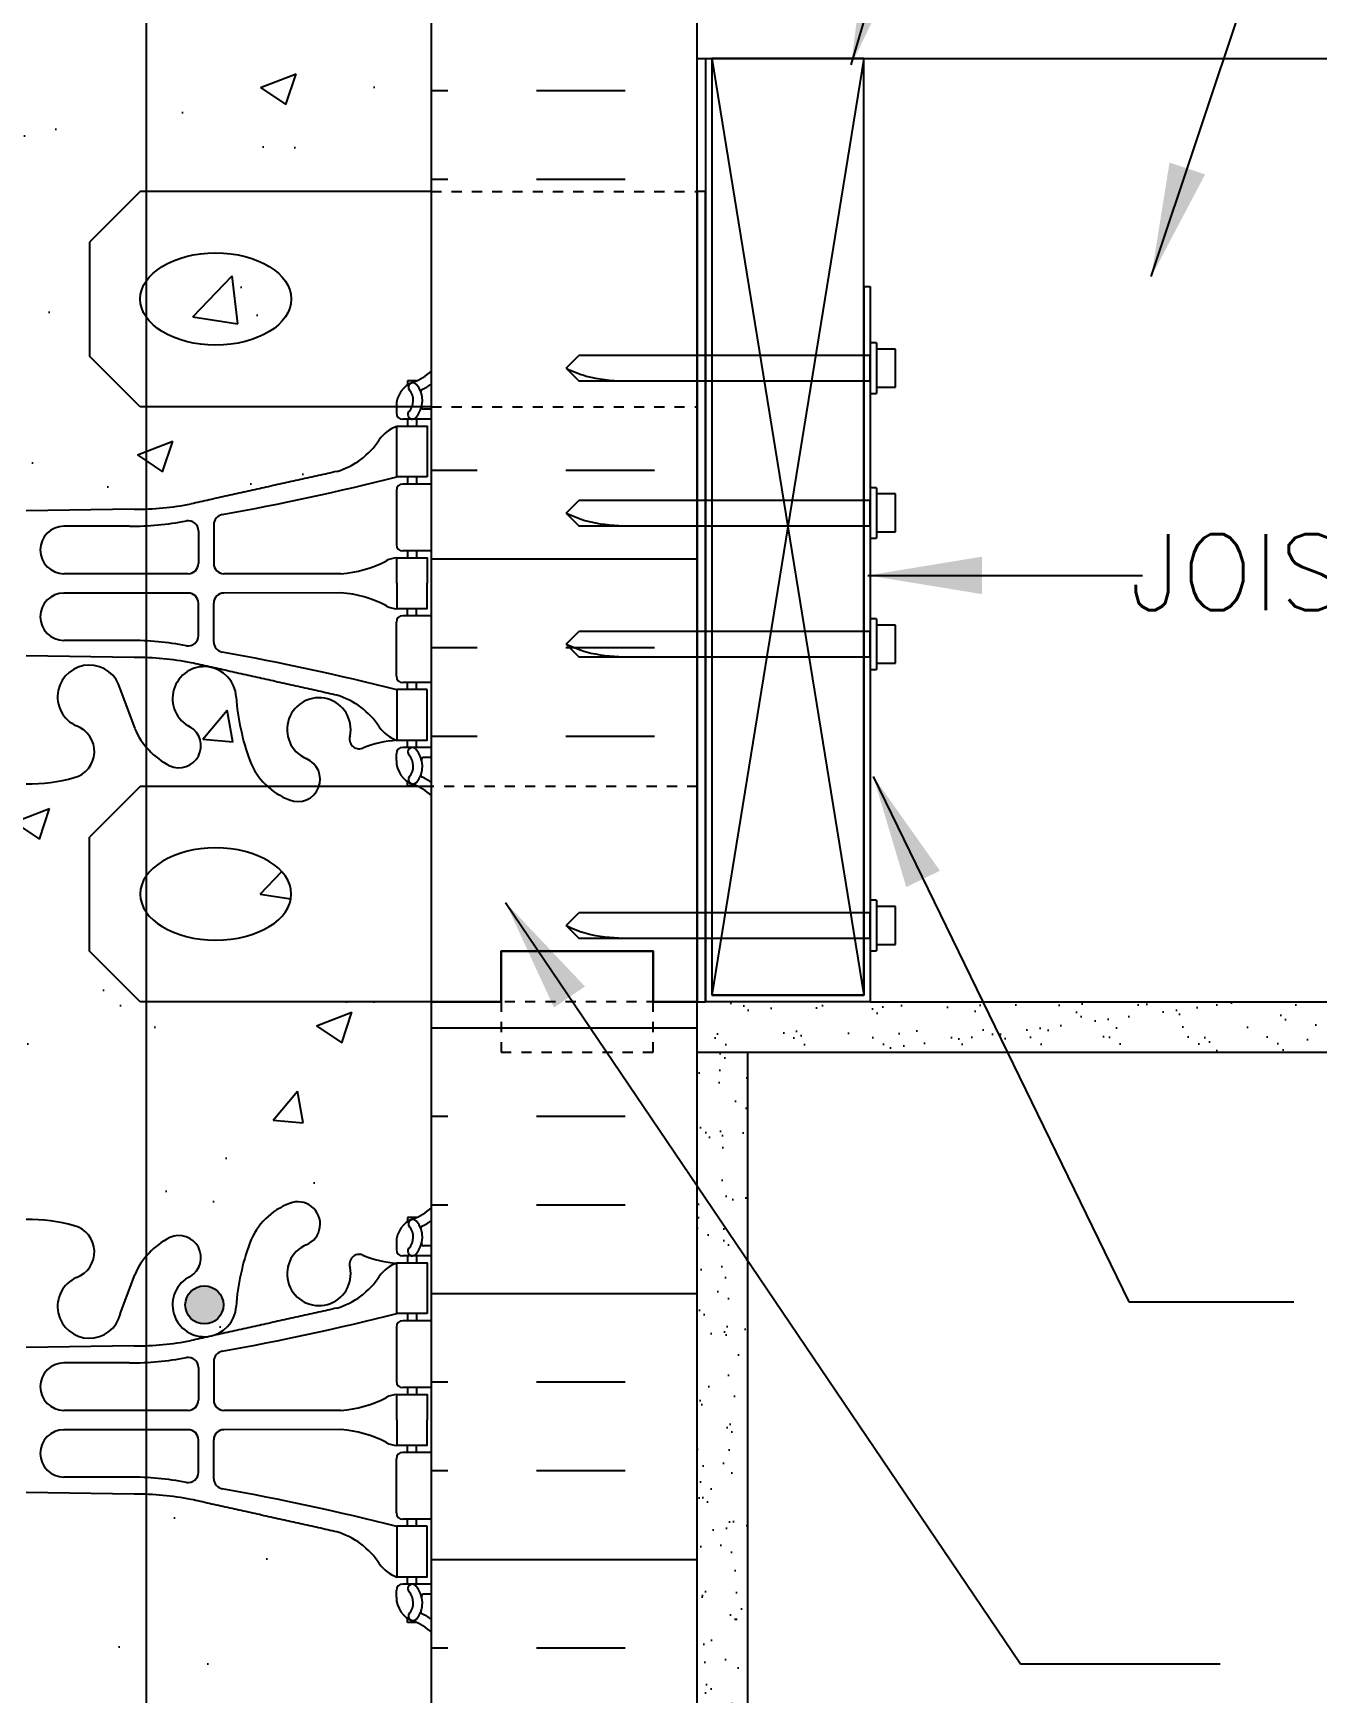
# Model space of a CAD drawing. Header units: inches. Extents: x 97.3 to 143.9, y -25.4 to 48.
# Drawn here: x 121.19 to 133.86, y 13.14 to 29.53 of the extents above; entities that cross this region are included whole.
import ezdxf
from ezdxf.enums import TextEntityAlignment as Align

# ---------------------------------------------------------------- set-up
doc = ezdxf.new("R2010")
doc.units = ezdxf.units.IN
doc.header["$LTSCALE"] = 0.5
doc.header["$MEASUREMENT"] = 0
doc.linetypes.add('DASHED2', pattern=[0.375, 0.25, -0.125])
doc.linetypes.add('HIDDEN2', pattern=[0.1875, 0.125, -0.0625])
for name, color, linetype in [('HATCH', 12, 'Continuous'), ('line25', 2, 'Continuous'), ('LINE3', 3, 'Continuous'), ('LINE50', 5, 'Continuous'), ('LINE9', 9, 'Continuous'), ('TEXT', 4, 'Continuous'), ('Web_Edge', 9, 'Continuous')]:
    doc.layers.add(name, color=color, linetype=linetype)
doc.styles.add('DIM', font='romans.shx', dxfattribs={"width": 0.7})
doc.styles.add('ROMANS', font='romans.shx', dxfattribs={"height": 1.125})
doc.dimstyles.new('ext_12', dxfattribs={"dimscale": 12, "dimtxt": 0.09375, "dimasz": 0.09375, "dimexe": 0.09375, "dimexo": 0.0625, "dimgap": 0.0625, "dimtad": 1, "dimdec": 1, "dimzin": 3, "dimdsep": 46, "dimlunit": 4, "dimtxsty": 'DIM', "dimcen": 0.09, "dimdle": 0.09375, "dimclrt": 4, "dimadec": 0, "dimazin": 0, "dimtfac": 1, "dimtdec": 1, "dimtmove": 2, "dimatfit": 3, "dimfxl": 1, "dimfrac": 2, "dimtolj": 1, "dimtzin": 0, "dimarcsym": 0})
pattern_1 = [(37.5, (70.44727, 0.71097), (-0.0157483, 0.481706), [0, -0.38, 0, -0.425, 0, -0.40625]), (7.5, (70.4473, 0.71097), (0.442444, 0.7055365), [0, -0.205, 0, -0.3425, 0, -0.13125]), (327.5, (70.13977, 0.71097), (0.7785355, 0.0014148), [0, -0.125, 0, -0.45, 0, -0.5875]), (317.5, (70.1398, 0.71097), (0.7515317, 0.219419), [0, -0.0625, 0, -0.295, 0, -0.3375])]

msp = doc.modelspace()

# ---------------------------------------------------------------- hatches: boundary and pattern name
at = {"layer": 'HATCH'}
h = msp.add_hatch(dxfattribs=at)
h.set_pattern_fill('AR-CONC', color=256, scale=0.5)
h.paths.add_polyline_path([(119.893, 38.016, 0.274273), (119.78, 37.965, 0.520567), (119.57, 37.965, 0.520567), (119.292, 37.965, 0.520567), (119.104, 37.965, 0.520567), (119.009, 37.965, 0.520567), (118.783, 37.965, 0.520567), (118.663, 37.965, 0.520567), (118.453, 37.965, 0.520567), (118.243, 37.965, 0.520567), (118.117, 37.965, 0.520567), (117.991, 37.965, 0.520567), (117.781, 37.965, 0.520567), (117.676, 37.965, 0.520567), (117.493, 37.965, 0.520567), (117.372, 37.965, 0.484838), (117.123, 37.965), (117.123, 35.931, 0.088416), (117.269, 35.833), (117.359, 35.833), (117.359, 35.792, -0.249069), (117.469, 35.585), (117.469, 35.517, -0.414214), (117.407, 35.455), (117.359, 35.455), (117.359, 35.385), (117.464, 35.385, 0.085348), (117.794, 35.46, -0.669601), (117.926, 35.34, 2.087231), (118.36, 35.565, -1), (118.524, 35.973, -0.21345), (118.916, 35.584, -0.069923), (119.053, 34.94, 1.629604), (119.524, 35.241, -0.994662), (119.706, 35.636, -0.077636), (119.893, 35.5)])
h.paths.add_polyline_path([(125.123, 37.965), (125.123, 37.995, 0.272614), (125.058, 37.965, 0.520567), (124.88, 37.965, 0.520567), (124.733, 37.965, 0.520567), (124.581, 37.965, 0.520567), (124.423, 37.965, 0.520567), (124.324, 37.965, 0.520567), (124.145, 37.965, 0.520567), (123.925, 37.965, 0.520567), (123.731, 37.965, 0.520567), (123.526, 37.965, 0.520567), (123.427, 38.007, 0.520567), (123.295, 38.007, 0.520567), (123.206, 38.007, 0.520567), (123.123, 38.007, 0.520567), (123.04, 38.007, 0.520567), (122.951, 38.007, 0.520567), (122.82, 38.007, 0.520567), (122.72, 37.965, 0.520567), (122.516, 37.965, 0.520567), (122.322, 37.965, 0.520567), (122.101, 37.965, 0.520567), (121.923, 37.965, 0.520567), (121.823, 37.965, 0.520567), (121.666, 37.965, 0.520567), (121.514, 37.965, 0.520567), (121.367, 37.965, 0.520567), (121.188, 37.965, 0.520567), (121.073, 37.965, 0.520567), (120.984, 37.965, 0.520567), (120.863, 37.965, 0.520567), (120.748, 37.965, 0.520567), (120.643, 37.965, 0.520567), (120.336, 37.965, 0.520567), (120.226, 37.965, 0.520567), (119.98, 37.965, 0.215522), (119.893, 38.016), (119.893, 35.5, -0.094173), (120.052, 35.269), (120.194, 34.882, 1.612474), (120.626, 35.242, -0.734872), (120.649, 35.753, -0.068475), (121.123, 35.815, -0.068475), (121.597, 35.753, -0.734872), (121.621, 35.242, 1.612474), (122.052, 34.882), (122.195, 35.269, -0.173075), (122.541, 35.636, -0.994662), (122.723, 35.241, 1.629604), (123.194, 34.94, -0.069923), (123.331, 35.584, -0.21345), (123.723, 35.973, -1), (123.886, 35.565, 2.087231), (124.32, 35.34, -0.669601), (124.453, 35.46, 0.085348), (124.782, 35.385), (124.887, 35.385), (124.887, 35.455), (124.84, 35.455, -0.414214), (124.777, 35.517), (124.777, 35.585, -0.249069), (124.887, 35.792), (124.887, 35.833), (124.977, 35.833, 0.088416), (125.123, 35.931)])
h.paths.add_polyline_path([(121.935, 34.955, -1), (121.56, 34.955, -1)], flags=16)
h.paths.add_polyline_path([(125.123, 40, 0.088416), (124.977, 40.097), (124.887, 40.097), (124.887, 40.139, -0.249069), (124.777, 40.346), (124.777, 40.413, -0.414214), (124.84, 40.476), (124.887, 40.476), (124.887, 40.546), (124.782, 40.546, 0.085348), (124.453, 40.47, -0.669601), (124.32, 40.59, 2.087231), (123.886, 40.366, -1), (123.723, 39.957, -0.21345), (123.331, 40.346, -0.069923), (123.194, 40.99, 1.629604), (122.723, 40.689, -0.994662), (122.541, 40.294, -0.173075), (122.195, 40.661), (122.052, 41.048, 1.612474), (121.621, 40.688, -0.734872), (121.597, 40.177, -0.066822), (121.135, 40.115), (121.135, 37.995, -0.229009), (121.188, 37.965, -0.520567), (121.367, 37.965, -0.520567), (121.514, 37.965, -0.520567), (121.666, 37.965, -0.520567), (121.823, 37.965, -0.520567), (121.923, 37.965, -0.520567), (122.101, 37.965, -0.520567), (122.322, 37.965, -0.520567), (122.516, 37.965, -0.520567), (122.72, 37.965, -0.520567), (122.82, 38.007, -0.520567), (122.951, 38.007, -0.520567), (123.04, 38.007, -0.520567), (123.123, 38.007, -0.520567), (123.206, 38.007, -0.520567), (123.295, 38.007, -0.520567), (123.427, 38.007, -0.520567), (123.526, 37.965, -0.520567), (123.731, 37.965, -0.520567), (123.925, 37.965, -0.520567), (124.145, 37.965, -0.520567), (124.324, 37.965, -0.520567), (124.423, 37.965, -0.520567), (124.581, 37.965, -0.520567), (124.733, 37.965, -0.520567), (124.88, 37.965, -0.520567), (125.058, 37.965, -0.272614), (125.123, 37.995)])
h.paths.add_polyline_path([(121.135, 40.115, -0.070129), (120.649, 40.177, -0.734872), (120.626, 40.688, 1.612474), (120.194, 41.048), (120.052, 40.661, -0.094173), (119.893, 40.43), (119.893, 38.016, -0.215522), (119.98, 37.965, -0.520567), (120.226, 37.965, -0.520567), (120.336, 37.965, -0.520567), (120.643, 37.965, -0.520567), (120.748, 37.965, -0.520567), (120.863, 37.965, -0.520567), (120.984, 37.965, -0.520567), (121.073, 37.965, -0.260502), (121.135, 37.995)])
h.paths.add_polyline_path([(119.893, 40.43, -0.077636), (119.706, 40.294, -0.994662), (119.524, 40.689, 1.629604), (119.053, 40.99, -0.069923), (118.916, 40.346, -0.21345), (118.524, 39.957, -1), (118.36, 40.366, 2.087231), (117.926, 40.59, -0.669601), (117.794, 40.47, 0.085348), (117.464, 40.546), (117.359, 40.546), (117.359, 40.476), (117.407, 40.476, -0.414214), (117.469, 40.413), (117.469, 40.346, -0.249069), (117.359, 40.139), (117.359, 40.097), (117.269, 40.097, 0.088416), (117.123, 40), (117.123, 37.965, -0.484838), (117.372, 37.965, -0.520567), (117.493, 37.965, -0.520567), (117.676, 37.965, -0.520567), (117.781, 37.965, -0.520567), (117.991, 37.965, -0.520567), (118.117, 37.965, -0.520567), (118.243, 37.965, -0.520567), (118.453, 37.965, -0.520567), (118.663, 37.965, -0.520567), (118.783, 37.965, -0.520567), (119.009, 37.965, -0.520567), (119.104, 37.965, -0.520567), (119.292, 37.965, -0.520567), (119.57, 37.965, -0.520567), (119.78, 37.965, -0.274273), (119.893, 38.016)])
edge = h.paths.add_edge_path()
edge.add_line((119.893, 46.965), (117.123, 46.965))
edge.add_line((117.123, 46.965), (117.123, 44.192))
edge.add_arc((117.469, 44.553), 0.5, 226.2109, 246.4218)
edge.add_line((117.269, 44.095), (117.359, 44.095))
edge.add_line((117.359, 44.095), (117.359, 44.053))
edge.add_arc((117.219, 43.846), 0.25, 0, 55.9442, ccw=False)
edge.add_line((117.469, 43.846), (117.469, 43.778))
edge.add_arc((117.407, 43.778), 0.0625, -90, 0, ccw=False)
edge.add_line((117.407, 43.716), (117.359, 43.716))
edge.add_line((117.359, 43.716), (117.359, 43.646))
edge.add_line((117.359, 43.646), (117.464, 43.646))
edge.add_arc((117.342, 43.303), 0.364, 32.0424, 70.3387, ccw=False)
edge.add_arc((118.265, 43.914), 0.743, 214.228, 253.8107)
edge.add_spline(control_points=[(118.058, 43.2), (119.495, 42.88)], knot_values=[0, 0, 1, 1], degree=1, periodic=0)
edge.add_arc((120.051, 45.811), 2.984, 259.2546, 266.964)
edge.add_line((119.893, 42.832), (119.893, 46.965))
h.paths.add_polyline_path([(121.135, 46.102), (120.998, 45.965), (120.998, 46.965), (120.998, 47.965), (119.998, 46.965), (119.893, 46.965), (119.893, 42.832, 0.013682), (120.057, 42.828), (121.123, 42.812), (121.135, 42.812)])
edge = h.paths.add_edge_path()
edge.add_line((125.123, 44.192), (125.123, 46.965))
edge.add_line((125.123, 46.965), (121.998, 46.965))
edge.add_line((121.998, 46.965), (121.135, 46.102))
edge.add_line((121.135, 46.102), (121.135, 42.812))
edge.add_line((121.135, 42.812), (122.19, 42.828))
edge.add_arc((122.195, 45.811), 2.984, 269.9005, 280.7454)
edge.add_spline(control_points=[(122.751, 42.88), (124.189, 43.2)], knot_values=[0, 0, 1, 1], degree=1, periodic=0)
edge.add_arc((123.982, 43.914), 0.743, 286.1893, 325.772)
edge.add_arc((124.905, 43.303), 0.364, 109.6613, 147.9576, ccw=False)
edge.add_line((124.782, 43.646), (124.887, 43.646))
edge.add_line((124.887, 43.646), (124.887, 43.716))
edge.add_line((124.887, 43.716), (124.84, 43.716))
edge.add_arc((124.84, 43.778), 0.0625, 180, 270, ccw=False)
edge.add_line((124.777, 43.778), (124.777, 43.846))
edge.add_arc((125.027, 43.846), 0.25, 124.0558, 180, ccw=False)
edge.add_line((124.887, 44.053), (124.887, 44.095))
edge.add_line((124.887, 44.095), (124.977, 44.095))
edge.add_arc((124.777, 44.553), 0.5, 293.5782, 313.7891)
edge = h.paths.add_edge_path()
edge.add_arc((124.777, 31.377), 0.5, 46.2109, 66.4218)
edge.add_line((124.977, 31.836), (124.887, 31.836))
edge.add_line((124.887, 31.836), (124.887, 31.877))
edge.add_arc((125.027, 32.085), 0.25, 180, 235.9442, ccw=False)
edge.add_line((124.777, 32.085), (124.777, 32.152))
edge.add_arc((124.84, 32.152), 0.0625, 90, 180, ccw=False)
edge.add_line((124.84, 32.215), (124.887, 32.215))
edge.add_line((124.887, 32.215), (124.887, 32.285))
edge.add_line((124.887, 32.285), (124.782, 32.285))
edge.add_arc((124.905, 32.627), 0.364, 212.0424, 250.3387, ccw=False)
edge.add_arc((123.982, 32.016), 0.743, 34.228, 73.8107)
edge.add_spline(control_points=[(124.189, 32.73), (122.751, 33.05)], knot_values=[0, 0, 1, 1], degree=1, periodic=0)
edge.add_arc((122.195, 30.119), 2.984, 79.2546, 87.8054)
edge.add_line((122.309, 33.101), (122.309, 27.965))
edge.add_line((122.309, 27.965), (125.123, 27.965))
edge.add_line((125.123, 27.965), (125.123, 31.738))
edge = h.paths.add_edge_path()
edge.add_arc((124.905, 25.303), 0.364, 109.6613, 147.9576, ccw=False)
edge.add_line((124.782, 25.646), (124.887, 25.646))
edge.add_line((124.887, 25.646), (124.887, 25.716))
edge.add_line((124.887, 25.716), (124.84, 25.716))
edge.add_arc((124.84, 25.778), 0.0625, 180, 270, ccw=False)
edge.add_line((124.777, 25.778), (124.777, 25.84))
edge.add_line((124.777, 25.84), (122.309, 25.84))
edge.add_line((122.309, 25.84), (122.309, 24.83))
edge.add_arc((122.195, 27.811), 2.984, 272.1946, 280.7454)
edge.add_spline(control_points=[(122.751, 24.88), (124.189, 25.2)], knot_values=[0, 0, 1, 1], degree=1, periodic=0)
edge.add_arc((123.982, 25.914), 0.743, 286.1893, 325.772)
h.paths.add_polyline_path([(121.748, 27.465), (122.248, 27.965), (122.309, 27.965), (122.309, 33.101, 0.01001), (122.19, 33.103), (121.123, 33.118), (120.057, 33.103, 0.013682), (119.893, 33.099), (119.893, 24.832, 0.013682), (120.057, 24.828), (121.123, 24.812), (122.19, 24.828, 0.01001), (122.309, 24.83), (122.309, 25.84), (122.248, 25.84), (121.748, 26.34)])
edge = h.paths.add_edge_path()
edge.add_arc((120.051, 30.119), 2.984, 93.036, 100.7454)
edge.add_spline(control_points=[(119.495, 33.05), (118.058, 32.73)], knot_values=[0, 0, 1, 1], degree=1, periodic=0)
edge.add_arc((118.265, 32.016), 0.743, 106.1893, 145.772)
edge.add_arc((117.342, 32.627), 0.364, 289.6613, 327.9576, ccw=False)
edge.add_line((117.464, 32.285), (117.359, 32.285))
edge.add_line((117.359, 32.285), (117.359, 32.215))
edge.add_line((117.359, 32.215), (117.407, 32.215))
edge.add_arc((117.407, 32.152), 0.0625, 0, 90, ccw=False)
edge.add_line((117.469, 32.152), (117.469, 32.085))
edge.add_arc((117.219, 32.085), 0.25, 304.0558, 360, ccw=False)
edge.add_line((117.359, 31.877), (117.359, 31.836))
edge.add_line((117.359, 31.836), (117.269, 31.836))
edge.add_arc((117.469, 31.377), 0.5, 113.5782, 133.7891)
edge.add_line((117.123, 31.738), (117.123, 26.192))
edge.add_arc((117.469, 26.553), 0.5, 226.2109, 246.4218)
edge.add_line((117.269, 26.095), (117.359, 26.095))
edge.add_line((117.359, 26.095), (117.359, 26.053))
edge.add_arc((117.219, 25.846), 0.25, 0, 55.9442, ccw=False)
edge.add_line((117.469, 25.846), (117.469, 25.778))
edge.add_arc((117.407, 25.778), 0.0625, -90, 0, ccw=False)
edge.add_line((117.407, 25.716), (117.359, 25.716))
edge.add_line((117.359, 25.716), (117.359, 25.646))
edge.add_line((117.359, 25.646), (117.464, 25.646))
edge.add_arc((117.342, 25.303), 0.364, 32.0424, 70.3387, ccw=False)
edge.add_arc((118.265, 25.914), 0.743, 214.228, 253.8107)
edge.add_spline(control_points=[(118.058, 25.2), (119.495, 24.88)], knot_values=[0, 0, 1, 1], degree=1, periodic=0)
edge.add_arc((120.051, 27.811), 2.984, 259.2546, 266.964)
edge.add_line((119.893, 24.832), (119.893, 33.099))
h.paths.add_polyline_path([(125.123, 19.965), (122.309, 19.965), (122.309, 17.453, -0.09931), (122.541, 17.636, -0.994662), (122.723, 17.241, 1.629604), (123.194, 16.94, -0.069923), (123.331, 17.584, -0.21345), (123.723, 17.973, -1), (123.886, 17.565, 2.087231), (124.32, 17.34, -0.669601), (124.453, 17.46, 0.085348), (124.782, 17.385), (124.887, 17.385), (124.887, 17.455), (124.84, 17.455, -0.414214), (124.777, 17.517), (124.777, 17.585, -0.249069), (124.887, 17.792), (124.887, 17.833), (124.977, 17.833, 0.088416), (125.123, 17.931)])
h.paths.add_polyline_path([(123.069, 16.971, -1), (122.694, 16.971, -1)], flags=16)
h.paths.add_polyline_path([(123.331, 22.346, -0.069923), (123.194, 22.99, 1.629604), (122.723, 22.689, -0.994662), (122.541, 22.294, -0.09931), (122.309, 22.477), (122.309, 22.09), (123.506, 22.09, -0.116245)])
h.paths.add_polyline_path([(124.777, 22.346), (124.777, 22.413, -0.414214), (124.84, 22.476), (124.887, 22.476), (124.887, 22.546), (124.782, 22.546, 0.085348), (124.453, 22.47, -0.669601), (124.32, 22.59, 2.087231), (123.886, 22.366, -0.399436), (124.013, 22.09), (124.887, 22.09), (124.887, 22.139, -0.249069)])
h.paths.add_polyline_path([(121.748, 20.465), (121.748, 21.59), (122.248, 22.09), (122.309, 22.09), (122.309, 22.477, -0.072518), (122.195, 22.661), (122.052, 23.048, 1.612474), (121.621, 22.688, -0.734872), (121.597, 22.177, -0.068475), (121.123, 22.115, -0.068475), (120.649, 22.177, -0.734872), (120.626, 22.688, 1.612474), (120.194, 23.048), (120.052, 22.661, -0.173075), (119.706, 22.294, -0.994662), (119.524, 22.689, 1.629604), (119.053, 22.99, -0.069923), (118.916, 22.346, -0.21345), (118.524, 21.957, -1), (118.36, 22.366, 2.087231), (117.926, 22.59, -0.669601), (117.794, 22.47, 0.085348), (117.464, 22.546), (117.359, 22.546), (117.359, 22.476), (117.407, 22.476, -0.414214), (117.469, 22.413), (117.469, 22.346, -0.249069), (117.359, 22.139), (117.359, 22.097), (117.269, 22.097, 0.088416), (117.123, 22), (117.123, 19.965), (117.123, 17.931, 0.088416), (117.269, 17.833), (117.359, 17.833), (117.359, 17.792, -0.249069), (117.469, 17.585), (117.469, 17.517, -0.414214), (117.407, 17.455), (117.359, 17.455), (117.359, 17.385), (117.464, 17.385, 0.085348), (117.794, 17.46, -0.669601), (117.926, 17.34, 2.087231), (118.36, 17.565, -1), (118.524, 17.973, -0.21345), (118.916, 17.584, -0.069923), (119.053, 16.94, 1.629604), (119.524, 17.241, -0.994662), (119.706, 17.636, -0.173075), (120.052, 17.269), (120.194, 16.882, 1.612474), (120.626, 17.242, -0.734872), (120.649, 17.753, -0.068475), (121.123, 17.815, -0.068475), (121.597, 17.753, -0.734872), (121.621, 17.242, 1.612474), (122.052, 16.882), (122.195, 17.269, -0.072518), (122.309, 17.453), (122.309, 19.965), (122.248, 19.965)])
h.paths.add_polyline_path([(125.123, 4, 0.088416), (124.977, 4.097), (124.887, 4.097), (124.887, 4.139, -0.249069), (124.777, 4.346), (124.777, 4.413, -0.414214), (124.84, 4.476), (124.887, 4.476), (124.887, 4.546), (124.782, 4.546, 0.085348), (124.453, 4.47, -0.669601), (124.32, 4.59, 2.087231), (123.886, 4.366, -1), (123.723, 3.957, -0.21345), (123.331, 4.346, -0.069923), (123.194, 4.99, 1.629604), (122.723, 4.689, -0.994662), (122.541, 4.294, -0.09931), (122.309, 4.477), (122.309, 1.965), (125.123, 1.965)])
h.paths.add_polyline_path([(122.309, 4.477, -0.072518), (122.195, 4.661), (122.052, 5.048, 1.612474), (121.621, 4.688, -0.734872), (121.597, 4.177, -0.068475), (121.123, 4.115, -0.068475), (120.649, 4.177, -0.734872), (120.626, 4.688, 1.612474), (120.194, 5.048), (120.052, 4.661, -0.173075), (119.706, 4.294, -0.994662), (119.524, 4.689, 1.629604), (119.053, 4.99, -0.069923), (118.916, 4.346, -0.21345), (118.524, 3.957, -1), (118.36, 4.366, 2.087231), (117.926, 4.59, -0.669601), (117.794, 4.47, 0.085348), (117.464, 4.546), (117.359, 4.546), (117.359, 4.476), (117.407, 4.476, -0.414214), (117.469, 4.413), (117.469, 4.346, -0.249069), (117.359, 4.139), (117.359, 4.097), (117.269, 4.097, 0.088416), (117.123, 4), (117.123, 1.965), (119.998, 1.965), (120.998, 2.965), (120.998, 1.965), (120.998, 0.965), (121.998, 1.965), (122.309, 1.965)])
edge = h.paths.add_edge_path()
edge.add_arc((124.777, 13.377), 0.5, 46.2109, 66.4218)
edge.add_line((124.977, 13.836), (124.887, 13.836))
edge.add_line((124.887, 13.836), (124.887, 13.877))
edge.add_arc((125.027, 14.085), 0.25, 180, 235.9442, ccw=False)
edge.add_line((124.777, 14.085), (124.777, 14.152))
edge.add_arc((124.84, 14.152), 0.0625, 90, 180, ccw=False)
edge.add_line((124.84, 14.215), (124.887, 14.215))
edge.add_line((124.887, 14.215), (124.887, 14.285))
edge.add_line((124.887, 14.285), (124.782, 14.285))
edge.add_arc((124.905, 14.627), 0.364, 212.0424, 250.3387, ccw=False)
edge.add_arc((123.982, 14.016), 0.743, 34.228, 73.8107)
edge.add_spline(control_points=[(124.189, 14.73), (122.751, 15.05)], knot_values=[0, 0, 1, 1], degree=1, periodic=0)
edge.add_arc((122.195, 12.119), 2.984, 79.2546, 87.8054)
edge.add_line((122.309, 15.101), (122.309, 6.83))
edge.add_arc((122.195, 9.811), 2.984, 272.1946, 280.7454)
edge.add_spline(control_points=[(122.751, 6.88), (124.189, 7.2)], knot_values=[0, 0, 1, 1], degree=1, periodic=0)
edge.add_arc((123.982, 7.914), 0.743, 286.1893, 325.772)
edge.add_arc((124.905, 7.303), 0.364, 109.6613, 147.9576, ccw=False)
edge.add_line((124.782, 7.646), (124.887, 7.646))
edge.add_line((124.887, 7.646), (124.887, 7.716))
edge.add_line((124.887, 7.716), (124.84, 7.716))
edge.add_arc((124.84, 7.778), 0.0625, 180, 270, ccw=False)
edge.add_line((124.777, 7.778), (124.777, 7.846))
edge.add_arc((125.027, 7.846), 0.25, 124.0558, 180, ccw=False)
edge.add_line((124.887, 8.053), (124.887, 8.095))
edge.add_line((124.887, 8.095), (124.977, 8.095))
edge.add_arc((124.777, 8.553), 0.5, 293.5782, 313.7891)
edge.add_line((125.123, 8.192), (125.123, 13.738))
edge = h.paths.add_edge_path()
edge.add_arc((122.195, 12.119), 2.984, 87.8054, 90.0995)
edge.add_line((122.19, 15.103), (121.123, 15.118))
edge.add_line((121.123, 15.118), (120.057, 15.103))
edge.add_arc((120.051, 12.119), 2.984, 89.9005, 100.7454)
edge.add_spline(control_points=[(119.495, 15.05), (118.058, 14.73)], knot_values=[0, 0, 1, 1], degree=1, periodic=0)
edge.add_arc((118.265, 14.016), 0.743, 106.1893, 145.772)
edge.add_arc((117.342, 14.627), 0.364, 289.6613, 327.9576, ccw=False)
edge.add_line((117.464, 14.285), (117.359, 14.285))
edge.add_line((117.359, 14.285), (117.359, 14.215))
edge.add_line((117.359, 14.215), (117.407, 14.215))
edge.add_arc((117.407, 14.152), 0.0625, 0, 90, ccw=False)
edge.add_line((117.469, 14.152), (117.469, 14.085))
edge.add_arc((117.219, 14.085), 0.25, 304.0558, 360, ccw=False)
edge.add_line((117.359, 13.877), (117.359, 13.836))
edge.add_line((117.359, 13.836), (117.269, 13.836))
edge.add_arc((117.469, 13.377), 0.5, 113.5782, 133.7891)
edge.add_line((117.123, 13.738), (117.123, 8.192))
edge.add_arc((117.469, 8.553), 0.5, 226.2109, 246.4218)
edge.add_line((117.269, 8.095), (117.359, 8.095))
edge.add_line((117.359, 8.095), (117.359, 8.053))
edge.add_arc((117.219, 7.846), 0.25, 0, 55.9442, ccw=False)
edge.add_line((117.469, 7.846), (117.469, 7.778))
edge.add_arc((117.407, 7.778), 0.0625, -90, 0, ccw=False)
edge.add_line((117.407, 7.716), (117.359, 7.716))
edge.add_line((117.359, 7.716), (117.359, 7.646))
edge.add_line((117.359, 7.646), (117.464, 7.646))
edge.add_arc((117.342, 7.303), 0.364, 32.0424, 70.3387, ccw=False)
edge.add_arc((118.265, 7.914), 0.743, 214.228, 253.8107)
edge.add_spline(control_points=[(118.058, 7.2), (119.495, 6.88)], knot_values=[0, 0, 1, 1], degree=1, periodic=0)
edge.add_arc((120.051, 9.811), 2.984, 259.2546, 270.0995)
edge.add_line((120.057, 6.828), (121.123, 6.812))
edge.add_line((121.123, 6.812), (122.19, 6.828))
edge.add_arc((122.195, 9.811), 2.984, 269.9005, 272.1946)
edge.add_line((122.309, 6.83), (122.309, 15.101))
h = msp.add_hatch(dxfattribs=at)
h.set_pattern_fill('INSUL', color=256, scale=7, style=0)
h.set_pattern_definition([(180, (3051.2849, -377.0444), (0, 2.625), []), (180, (3051.2849, -376.1694), (0, 2.625), [0.875, -0.875]), (180, (3051.2849, -375.2944), (0, 2.625), [0.875, -0.875])])
h.paths.add_polyline_path([(125.123, 27.965), (127.748, 27.965), (127.748, 37.965), (127.311, 37.965), (127.311, 38.465), (125.811, 38.465), (125.811, 37.965), (125.123, 37.965)])
h = msp.add_hatch(dxfattribs=at)
h.set_pattern_fill('AR-CONC', color=256, scale=0.5, style=0)
edge = h.paths.add_edge_path(flags=17)
edge.add_ellipse((122.994, 26.903), major_axis=(-0.746, 0), ratio=0.610344, start_angle=0, end_angle=360)
h = msp.add_hatch(dxfattribs=at)
h.set_pattern_fill('INSUL', color=256, scale=7, style=0)
h.set_pattern_definition([(0, (70.4473, 0.711), (0, 2.625), []), (0, (70.4473, 1.586), (0, 2.625), [0.875, -0.875]), (0, (70.4473, 2.461), (0, 2.625), [0.875, -0.875])])
h.paths.add_polyline_path([(127.748, 25.84), (125.123, 25.84), (125.123, 22.09), (127.748, 22.09)])
h = msp.add_hatch(dxfattribs=at)
h.set_pattern_fill('AR-CONC', color=256, scale=0.5, style=0)
edge = h.paths.add_edge_path(flags=17)
edge.add_ellipse((122.994, 21.028), major_axis=(-0.746, 0), ratio=0.610344, start_angle=0, end_angle=360, ccw=False)
h = msp.add_hatch(dxfattribs=at)
h.set_pattern_fill('INSUL', color=256, scale=7, style=0)
h.set_pattern_definition([(180, (3051.2849, -395.0444), (0, 2.625), []), (180, (3051.2849, -394.1694), (0, 2.625), [0.875, -0.875]), (180, (3051.2849, -393.2944), (0, 2.625), [0.875, -0.875])])
h.paths.add_polyline_path([(127.748, 1.965), (127.311, 1.965), (127.311, 2.465), (125.811, 2.465), (125.811, 1.965), (125.123, 1.965), (125.123, 19.965), (125.811, 19.965), (125.811, 20.465), (127.311, 20.465), (127.311, 19.965), (127.748, 19.965)])
h = msp.add_hatch(dxfattribs=at)
h.set_pattern_fill('AR-SAND', color=256, scale=0.25, style=0)
h.set_pattern_definition(pattern_1)
h.paths.add_polyline_path([(142.899, 19.465), (142.899, 19.965), (129.453, 19.965), (127.828, 19.965), (127.748, 19.965), (127.748, 19.465)])
h = msp.add_hatch(dxfattribs=at)
h.set_pattern_fill('AR-SAND', color=256, scale=0.25, style=0)
h.set_pattern_definition(pattern_1)
h.paths.add_polyline_path([(128.248, 19.465), (127.748, 19.465), (127.748, 1.965), (128.248, 1.965)])
at = {"layer": 'LINE3'}
msp.add_hatch(color=256, dxfattribs=at).paths.add_polyline_path([(122.694, 16.971, 1), (123.069, 16.971, 1)])

# ---------------------------------------------------------------- linework, layer by layer
at = {"layer": 'HATCH'}
for p, q in [((127.891, 29.278), (129.391, 20.028)), ((129.391, 29.278), (127.891, 20.028))]:
    msp.add_line(p, q, dxfattribs=at)
at = {"layer": 'line25'}
for p, q in [((125.123, 14.34), (125.123, 37.965)), ((127.748, 29.278), (142.899, 29.278)), ((129.391, 27.028), (129.391, 20.028)), ((129.391, 20.028), (127.891, 20.028)), ((129.453, 19.965), (142.899, 19.965)), ((129.453, 19.965), (130.766, 19.965)), ((125.123, 1.965), (125.123, 14.34))]:
    msp.add_line(p, q, dxfattribs=at)
at = {"layer": 'line25', "color": 9}
for p, q in [((129.516, 26.469), (129.453, 26.469)), ((129.453, 26.469), (129.453, 25.969)), ((129.516, 26.469), (129.516, 25.969)), ((129.703, 26.407), (129.516, 26.407)), ((129.703, 26.032), (129.703, 26.407)), ((126.453, 26.219), (126.578, 26.344)), ((126.453, 26.219), (126.578, 26.094)), ((129.453, 25.969), (129.516, 25.969)), ((129.516, 26.032), (129.703, 26.032)), ((126.453, 24.79), (126.578, 24.915)), ((129.516, 25.04), (129.453, 25.04)), ((129.453, 25.04), (129.453, 24.54)), ((129.516, 25.04), (129.516, 24.54)), ((129.703, 24.978), (129.516, 24.978)), ((129.703, 24.603), (129.703, 24.978)), ((126.453, 24.79), (126.578, 24.665)), ((129.516, 24.603), (129.703, 24.603)), ((129.453, 24.54), (129.516, 24.54)), ((126.453, 23.496), (126.578, 23.621)), ((129.516, 23.746), (129.453, 23.746)), ((129.453, 23.746), (129.453, 23.246)), ((129.516, 23.746), (129.516, 23.246)), ((129.703, 23.684), (129.516, 23.684)), ((129.703, 23.309), (129.703, 23.684)), ((126.453, 23.496), (126.578, 23.371)), ((129.516, 23.309), (129.703, 23.309)), ((129.453, 23.246), (129.516, 23.246)), ((126.453, 20.717), (126.578, 20.842)), ((129.516, 20.967), (129.453, 20.967)), ((129.453, 20.967), (129.453, 20.467)), ((129.516, 20.967), (129.516, 20.467)), ((129.703, 20.905), (129.516, 20.905)), ((129.703, 20.53), (129.703, 20.905)), ((126.453, 20.717), (126.578, 20.592)), ((129.516, 20.53), (129.703, 20.53)), ((129.453, 20.467), (129.516, 20.467))]:
    msp.add_line(p, q, dxfattribs=at)
at = {"layer": 'line25'}
msp.add_lwpolyline([(127.891, 20.028), (129.391, 20.028), (129.391, 29.278), (127.891, 29.278)], close=True, dxfattribs=at)
at = {"layer": 'line25', "color": 9}
for points in [[(126.578, 26.094), (129.453, 26.094), (129.453, 26.344), (126.578, 26.344)], [(126.578, 24.665), (129.453, 24.665), (129.453, 24.915), (126.578, 24.915)], [(126.578, 23.371), (129.453, 23.371), (129.453, 23.621), (126.578, 23.621)], [(126.578, 20.592), (129.453, 20.592), (129.453, 20.842), (126.578, 20.842)]]:
    msp.add_lwpolyline(points, dxfattribs=at)
for points in [[(126.453, 26.219), (126.652, 26.142), (127.022, 26.094)], [(126.453, 24.79), (126.652, 24.713), (127.022, 24.665)], [(126.453, 23.496), (126.652, 23.419), (127.022, 23.371)], [(126.453, 20.717), (126.652, 20.64), (127.022, 20.592)]]:
    msp.add_spline(points, degree=3, dxfattribs=at)
at = {"layer": 'LINE3'}
for p, q in [((122.309, 36.48), (122.309, 27.965)), ((122.309, 27.965), (122.309, 25.84)), ((122.309, 25.84), (122.309, 1.965))]:
    msp.add_line(p, q, dxfattribs=at)
msp.add_circle((122.882, 16.971), 0.188, dxfattribs=at)
at = {"layer": 'LINE50'}
for p, q in [((127.748, 19.965), (127.748, 37.965)), ((127.748, 1.965), (127.748, 19.965))]:
    msp.add_line(p, q, dxfattribs=at)
for points in [[(125.123, 19.965), (125.811, 19.965), (125.811, 20.465), (127.311, 20.465), (127.311, 19.965), (127.748, 19.965)], [(127.748, 19.965), (127.311, 19.965), (127.311, 20.465), (125.811, 20.465), (125.811, 19.965), (125.123, 19.965)]]:
    msp.add_lwpolyline(points, dxfattribs=at)
at = {"layer": 'LINE9'}
for p, q in [((127.828, 29.278), (127.828, 19.965)), ((122.248, 27.965), (121.748, 27.465)), ((125.123, 27.965), (122.248, 27.965)), ((129.391, 27.028), (129.453, 27.028)), ((129.453, 27.028), (129.453, 19.965)), ((122.248, 25.84), (121.748, 26.34)), ((125.123, 25.84), (122.248, 25.84)), ((122.248, 22.09), (121.748, 21.59)), ((125.123, 22.09), (122.248, 22.09)), ((122.248, 19.965), (121.748, 20.465)), ((125.123, 19.965), (122.248, 19.965)), ((129.453, 19.965), (127.828, 19.965)), ((127.748, 19.465), (142.899, 19.465)), ((128.248, 1.965), (128.248, 19.465))]:
    msp.add_line(p, q, dxfattribs=at)
at = {"layer": 'LINE9', "linetype": 'HIDDEN2'}
for p, q in [((125.123, 27.965), (127.748, 27.965)), ((125.123, 25.84), (127.748, 25.84)), ((127.748, 22.09), (125.123, 22.09)), ((127.748, 19.965), (125.123, 19.965))]:
    msp.add_line(p, q, dxfattribs=at)
at = {"layer": 'LINE9'}
msp.add_lwpolyline([(127.748, 19.965), (127.828, 19.965), (127.828, 27.965), (127.748, 27.965)], close=True, dxfattribs=at)
for points in [[(121.748, 27.465), (121.748, 26.34)], [(121.748, 20.465), (121.748, 21.59)]]:
    msp.add_lwpolyline(points, dxfattribs=at)
at = {"layer": 'LINE9', "linetype": 'DASHED2', "ltscale": 0.15}
msp.add_lwpolyline([(125.811, 19.965), (125.811, 19.965), (125.811, 19.465), (127.311, 19.465), (127.311, 19.965), (127.311, 19.965)], dxfattribs=at)
at = {"layer": 'LINE9'}
msp.add_ellipse((122.994, 26.903), major_axis=(-0.746, 0), ratio=0.610344, dxfattribs=at)
at = {"layer": 'LINE9', "extrusion": (0, 0, -1)}
msp.add_ellipse((122.994, 21.028), major_axis=(-0.746, 0), ratio=0.610344, dxfattribs=at)
at = {"layer": 'Web_Edge', "color": 8}
for p, q in [((124.977, 26.095), (124.887, 26.095)), ((124.887, 26.095), (124.887, 26.053)), ((124.777, 25.846), (124.777, 25.778)), ((125.123, 25.816), (125.045, 25.816)), ((125.123, 25.716), (124.84, 25.716)), ((124.887, 25.716), (124.887, 25.646)), ((124.977, 25.716), (124.977, 25.646)), ((125.123, 25.076), (124.84, 25.076)), ((124.887, 25.146), (124.887, 25.076)), ((124.977, 25.146), (124.977, 25.076)), ((124.777, 25.013), (124.777, 24.478)), ((122.19, 24.828), (121.123, 24.812)), ((122.143, 24.66), (121.496, 24.66)), ((122.823, 24.614), (122.823, 24.291)), ((122.975, 24.676), (122.975, 24.291)), ((125.123, 24.416), (124.84, 24.416)), ((124.887, 24.416), (124.887, 24.346)), ((124.977, 24.416), (124.977, 24.346)), ((122.723, 24.191), (121.496, 24.191)), ((124.23, 24.19), (123.075, 24.191)), ((122.723, 24), (121.496, 24)), ((124.23, 24.001), (123.075, 24)), ((122.823, 23.578), (122.823, 23.9)), ((122.975, 23.516), (122.975, 23.9)), ((125.123, 23.776), (124.84, 23.776)), ((124.887, 23.776), (124.887, 23.846)), ((124.977, 23.776), (124.977, 23.846)), ((124.777, 23.178), (124.777, 23.713)), ((122.143, 23.532), (121.496, 23.532)), ((122.19, 23.364), (121.123, 23.38)), ((125.123, 23.116), (124.84, 23.116)), ((124.887, 23.046), (124.887, 23.116)), ((124.977, 23.046), (124.977, 23.116)), ((122.052, 23.048), (122.195, 22.661)), ((125.123, 22.476), (124.84, 22.476)), ((124.887, 22.476), (124.887, 22.546)), ((124.977, 22.476), (124.977, 22.546)), ((124.777, 22.346), (124.777, 22.413)), ((125.123, 22.376), (125.045, 22.376)), ((124.887, 22.097), (124.887, 22.139)), ((124.977, 22.097), (124.887, 22.097))]:
    msp.add_line(p, q, dxfattribs=at)
at = {"layer": 'Web_Edge'}
for p, q in [((124.977, 17.833), (124.887, 17.833)), ((124.887, 17.833), (124.887, 17.792)), ((124.777, 17.585), (124.777, 17.517)), ((125.123, 17.555), (125.045, 17.555)), ((125.123, 17.455), (124.84, 17.455)), ((124.887, 17.455), (124.887, 17.385)), ((124.977, 17.455), (124.977, 17.385)), ((122.052, 16.882), (122.195, 17.269)), ((124.887, 16.885), (124.887, 16.815)), ((124.977, 16.885), (124.977, 16.815)), ((124.777, 16.752), (124.777, 16.217)), ((125.123, 16.815), (124.84, 16.815)), ((122.19, 16.566), (121.123, 16.551)), ((122.143, 16.399), (121.496, 16.399)), ((122.975, 16.415), (122.975, 16.03)), ((122.823, 16.353), (122.823, 16.03)), ((125.123, 16.155), (124.84, 16.155)), ((124.887, 16.155), (124.887, 16.085)), ((124.977, 16.155), (124.977, 16.085)), ((122.723, 15.93), (121.496, 15.93)), ((124.23, 15.929), (123.075, 15.93)), ((122.723, 15.739), (121.496, 15.739)), ((124.23, 15.74), (123.075, 15.739)), ((122.823, 15.317), (122.823, 15.639)), ((122.975, 15.254), (122.975, 15.639)), ((124.887, 15.515), (124.887, 15.585)), ((124.977, 15.515), (124.977, 15.585)), ((124.777, 14.917), (124.777, 15.452)), ((125.123, 15.515), (124.84, 15.515)), ((122.143, 15.271), (121.496, 15.271)), ((122.19, 15.103), (121.123, 15.118)), ((125.123, 14.855), (124.84, 14.855)), ((124.887, 14.785), (124.887, 14.855)), ((124.977, 14.785), (124.977, 14.855)), ((124.887, 14.215), (124.887, 14.285)), ((124.977, 14.215), (124.977, 14.285)), ((124.777, 14.085), (124.777, 14.152)), ((125.123, 14.215), (124.84, 14.215)), ((125.123, 14.115), (125.045, 14.115)), ((124.887, 13.836), (124.887, 13.877)), ((124.977, 13.836), (124.887, 13.836))]:
    msp.add_line(p, q, dxfattribs=at)
at = {"layer": 'Web_Edge', "color": 8}
for points in [[(125.082, 25.146), (124.782, 25.146), (124.782, 25.646), (125.082, 25.646)], [(125.082, 23.046), (124.782, 23.046), (124.782, 22.546), (125.082, 22.546)]]:
    msp.add_lwpolyline(points, close=True, dxfattribs=at)
for points in [[(124.782, 24.096), (124.782, 24.346), (125.082, 24.346), (125.082, 24.096)], [(124.782, 24.096), (124.782, 23.846), (125.082, 23.846), (125.082, 24.096)]]:
    msp.add_lwpolyline(points, dxfattribs=at)
at = {"layer": 'Web_Edge'}
for points in [[(125.082, 16.885), (124.782, 16.885), (124.782, 17.385), (125.082, 17.385)], [(125.082, 14.785), (124.782, 14.785), (124.782, 14.285), (125.082, 14.285)]]:
    msp.add_lwpolyline(points, close=True, dxfattribs=at)
for points in [[(124.782, 15.835), (124.782, 16.085), (125.082, 16.085), (125.082, 15.835)], [(124.782, 15.835), (124.782, 15.585), (125.082, 15.585), (125.082, 15.835)]]:
    msp.add_lwpolyline(points, dxfattribs=at)
at = {"layer": 'Web_Edge', "color": 8}
for centre, radius, start, end in [((125.027, 25.846), 0.25, 109.4712, 180), ((124.941, 26.031), 0.045, 40.8121, 218.552), ((124.777, 26.553), 0.5, 289.4712, 313.7891), ((124.784, 25.9), 0.25, 317.5391, 39.8855), ((124.777, 26.553), 0.6, 294.9252, 305.2168), ((124.784, 25.9), 0.16, 317.5391, 39.9999), ((125.039, 25.99), 0.021, 116.0043, 196.536), ((124.84, 25.778), 0.0625, 180, 270), ((124.935, 25.762), 0.045, 137.5391, 317.5391), ((125.045, 25.835), 0.0196, 164.5099, 270.5968), ((124.905, 25.303), 0.364, 109.6613, 145.0225), ((123.982, 25.914), 0.743, 286.1893, 327.2081), ((117.974, 52.566), 28.253, 280.3657, 283.9448), ((124.84, 25.013), 0.0625, 90, 180), ((122.195, 27.811), 2.984, 269.9005, 280.7454), ((123.075, 24.676), 0.1, 100.3657, 180), ((121.496, 24.425), 0.234, 90, 270), ((122.148, 27.644), 2.984, 269.9005, 280.7454), ((122.723, 24.614), 0.1, 0, 100.7454), ((124.84, 24.478), 0.0625, 180, 270), ((122.723, 24.291), 0.1, 270, 0), ((123.075, 24.291), 0.1, 180, 269.9612), ((124.145, 25.347), 1.16, 274.1968, 297.4156), ((124.786, 24.127), 0.219, 91.08, 119.5063), ((121.496, 23.766), 0.234, 90, 270), ((122.723, 23.9), 0.1, 0, 90), ((123.075, 23.9), 0.1, 90.0388, 180), ((124.145, 22.845), 1.16, 62.5844, 85.8032), ((124.786, 24.064), 0.219, 240.4937, 268.92), ((124.84, 23.713), 0.0625, 90, 180), ((122.148, 20.548), 2.984, 79.2546, 90.0995), ((122.723, 23.578), 0.1, 259.2546, 0), ((123.075, 23.516), 0.1, 180, 259.6343), ((121.747, 22.975), 0.314, 13.4146, 246.1916), ((122.195, 20.38), 2.984, 79.2546, 90.0995), ((122.882, 22.959), 0.314, 2.7357, 243.9348), ((117.974, -4.375), 28.253, 76.0552, 79.6343), ((124.84, 23.178), 0.0625, 180, 270), ((125.553, 23.155), 2.365, 184.3895, 200.0015), ((124.013, 22.652), 0.314, 348.5886, 246.1916), ((123.982, 22.277), 0.743, 32.7919, 73.8107), ((121.529, 22.436), 0.268, 284.7892, 70.0338), ((122.881, 22.962), 0.75, 203.6938, 242.9705), ((122.631, 22.492), 0.217, 245.5264, 58.537), ((124.905, 22.888), 0.364, 214.9775, 250.3387), ((124.411, 22.558), 0.0968, 160.1551, 290.4331), ((124.837, 21.55), 0.997, 93.1538, 113.1467), ((124.84, 22.413), 0.0625, 90, 180), ((124.935, 22.43), 0.045, 42.4609, 222.4609), ((124.784, 22.291), 0.25, 320.1145, 42.4609), ((123.962, 22.59), 0.677, 201.1239, 249.3197), ((123.805, 22.161), 0.22, 248.1963, 68.1963), ((125.027, 22.346), 0.25, 180, 250.5288), ((124.784, 22.291), 0.16, 320.0001, 42.4609), ((125.045, 22.356), 0.0196, 89.4032, 195.4901), ((121.135, 23.869), 1.754, 269.6229, 285.2918), ((124.941, 22.16), 0.045, 141.448, 319.1879), ((125.039, 22.202), 0.021, 163.464, 243.9957), ((124.777, 21.639), 0.6, 54.7832, 65.0748), ((124.777, 21.639), 0.5, 46.2109, 70.5288)]:
    msp.add_arc(centre, radius, start, end, dxfattribs=at)
at = {"layer": 'Web_Edge'}
for centre, radius, start, end in [((123.962, 17.34), 0.677, 110.6803, 158.8761), ((123.805, 17.769), 0.22, 291.8037, 111.8037), ((124.777, 18.292), 0.5, 289.4712, 313.7891), ((121.135, 16.061), 1.754, 74.7082, 90.3771), ((121.529, 17.494), 0.268, 289.9662, 75.2108), ((125.027, 17.585), 0.25, 109.4712, 180), ((124.941, 17.77), 0.045, 40.8121, 218.552), ((124.784, 17.639), 0.16, 317.5391, 39.9999), ((124.784, 17.639), 0.25, 317.5391, 39.8855), ((125.039, 17.729), 0.021, 116.0043, 196.536), ((124.777, 18.292), 0.6, 294.9252, 305.2168), ((122.881, 16.968), 0.75, 117.0295, 156.3062), ((122.631, 17.438), 0.217, 301.463, 114.4736), ((125.553, 16.775), 2.365, 159.9985, 175.6105), ((124.013, 17.278), 0.314, 113.8084, 11.4114), ((125.045, 17.574), 0.0196, 164.5099, 270.5968), ((124.411, 17.373), 0.0968, 69.5669, 199.8449), ((124.837, 18.38), 0.997, 246.8533, 266.8462), ((124.905, 17.042), 0.364, 109.6613, 145.0225), ((124.84, 17.517), 0.0625, 180, 270), ((124.935, 17.501), 0.045, 137.5391, 317.5391), ((121.747, 16.955), 0.314, 113.8084, 346.5854), ((122.882, 16.971), 0.314, 116.0652, 357.2643), ((123.982, 17.653), 0.743, 286.1893, 327.2081), ((117.974, 44.305), 28.253, 280.3657, 283.9448), ((124.84, 16.752), 0.0625, 90, 180), ((122.195, 19.55), 2.984, 269.9005, 280.7454), ((121.496, 16.164), 0.234, 90, 270), ((122.148, 19.382), 2.984, 269.9005, 280.7454), ((122.723, 16.353), 0.1, 0, 100.7454), ((123.075, 16.415), 0.1, 100.3657, 180), ((124.786, 15.866), 0.219, 91.08, 119.5063), ((124.84, 16.217), 0.0625, 180, 270), ((122.723, 16.03), 0.1, 270, 0), ((123.075, 16.03), 0.1, 180, 269.9612), ((124.145, 17.086), 1.16, 274.1968, 297.4156), ((121.496, 15.505), 0.234, 90, 270), ((122.723, 15.639), 0.1, 0, 90), ((123.075, 15.639), 0.1, 90.0388, 180), ((124.145, 14.583), 1.16, 62.5844, 85.8032), ((124.786, 15.803), 0.219, 240.4937, 268.92), ((124.84, 15.452), 0.0625, 90, 180), ((122.148, 12.287), 2.984, 79.2546, 90.0995), ((122.723, 15.317), 0.1, 259.2546, 0), ((123.075, 15.254), 0.1, 180, 259.6343), ((122.195, 12.119), 2.984, 79.2546, 90.0995), ((117.974, -12.636), 28.253, 76.0552, 79.6343), ((124.84, 14.917), 0.0625, 180, 270), ((123.982, 14.016), 0.743, 32.7919, 73.8107), ((124.905, 14.627), 0.364, 214.9775, 250.3387), ((124.84, 14.152), 0.0625, 90, 180), ((124.935, 14.168), 0.045, 42.4609, 222.4609), ((124.784, 14.03), 0.16, 320.0001, 42.4609), ((124.784, 14.03), 0.25, 320.1145, 42.4609), ((125.045, 14.095), 0.0196, 89.4032, 195.4901), ((125.027, 14.085), 0.25, 180, 250.5288), ((125.039, 13.94), 0.021, 163.464, 243.9957), ((124.941, 13.899), 0.045, 141.448, 319.1879), ((124.777, 13.377), 0.5, 46.2109, 70.5288), ((124.777, 13.377), 0.6, 54.7832, 65.0748)]:
    msp.add_arc(centre, radius, start, end, dxfattribs=at)
at = {"layer": 'Web_Edge', "color": 8}
for points in [[(124.189, 25.2), (122.751, 24.88)], [(124.189, 22.991), (122.751, 23.312)]]:
    msp.add_open_spline(points, degree=1, dxfattribs=at)
at = {"layer": 'Web_Edge'}
for points in [[(124.189, 16.939), (122.751, 16.619)], [(124.189, 14.73), (122.751, 15.05)]]:
    msp.add_open_spline(points, degree=1, dxfattribs=at)

# ---------------------------------------------------------------- texts
at = {"layer": 'TEXT', "style": 'ROMANS'}
msp.add_text(' JOIST HANGER', height=0.75, dxfattribs=at).set_placement((131.497, 24.205), align=Align.MIDDLE_LEFT)

# ---------------------------------------------------------------- leaders
at = {"layer": 'TEXT'}
for points, override in [([(129.266, 29.215), (132.211, 39.095), (136.628, 39.095)], {"dimtad": 0}), ([(132.229, 27.124), (133.749, 31.686), (135.147, 31.686)], {"dimtad": 0}), ([(129.432, 24.174), (132.142, 24.174)], {"dimgap": 0.0625, "dimtad": 0}), ([(129.485, 22.189), (132.008, 17), (133.636, 17)], {"dimgap": 0.0625, "dimtad": 0}), ([(125.856, 20.943), (130.939, 13.427), (132.908, 13.427)], {"dimgap": 0.0625, "dimtad": 0})]:
    msp.add_leader(points, dimstyle='ext_12', override=override, dxfattribs=at)

doc.saveas('drawing.dxf')
